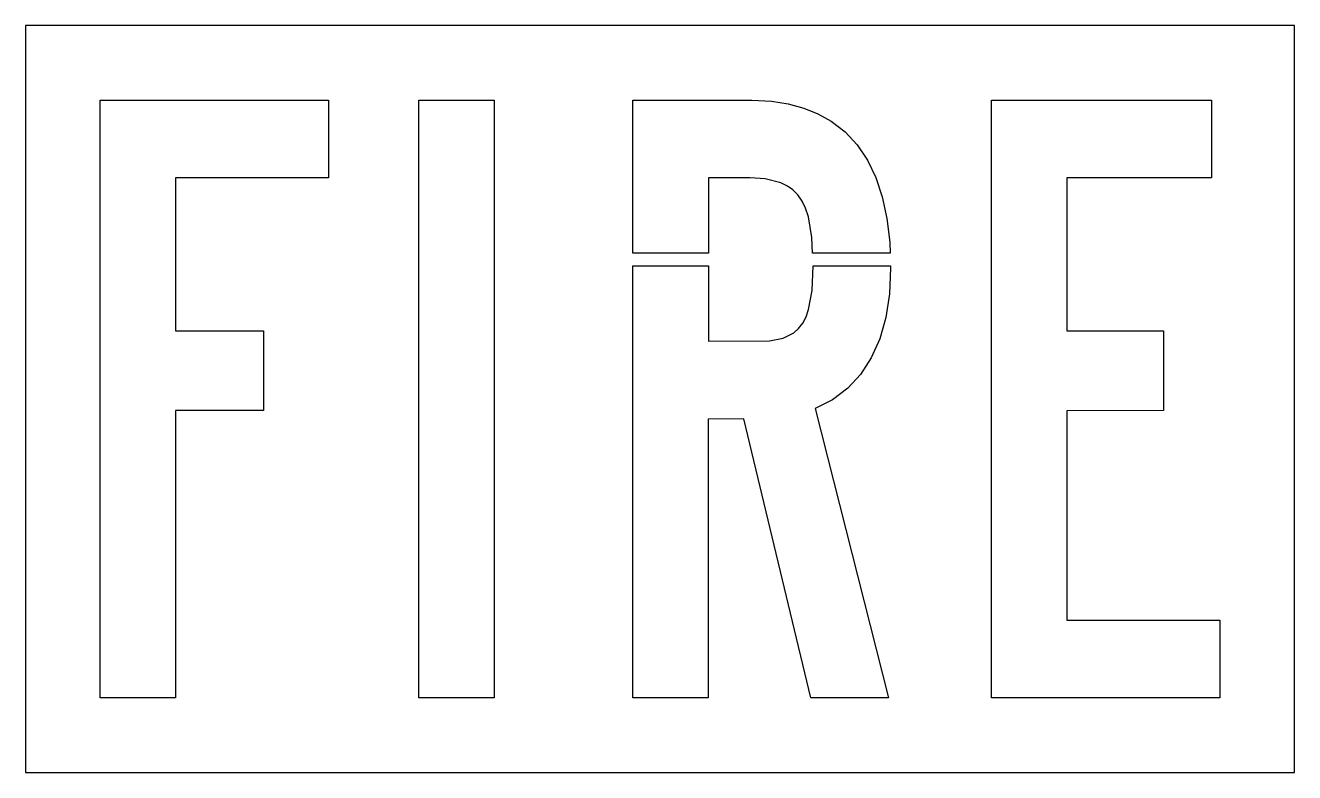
# Model space of a CAD drawing. Extents: x 0 to 51, y 0 to 30.
import ezdxf

# ---------------------------------------------------------------- set-up
doc = ezdxf.new("R2010")
doc.units = 0
doc.layers.add('CUT', color=7, linetype='Continuous')
doc.layers.add('OUTSIDE', color=1, linetype='Continuous')

msp = doc.modelspace()

# ---------------------------------------------------------------- linework, layer by layer
at = {"layer": 'CUT'}
for points in [[(9.5686, 14.5411), (6.0305, 14.5318), (6.0305, 3.0026), (3, 3.0005), (3, 26.9954), (12.1788, 27), (12.1793, 23.8841), (6.0305, 23.8831), (6.0305, 17.7413), (9.5659, 17.7377)], [(18.8408, 26.9966), (18.8408, 3), (15.8103, 3.0034), (15.8103, 27)], [(31.2131, 22.9452), (31.0406, 23.1938), (30.8387, 23.3959), (30.6191, 23.5502), (30.3614, 23.6753), (29.7306, 23.8354), (29.1186, 23.8824), (27.4439, 23.8841), (27.444, 20.8508), (24.4103, 20.8508), (24.4103, 26.9954), (29.1856, 26.9998), (29.9776, 26.9568), (30.6479, 26.8524), (31.2762, 26.6832), (31.847, 26.4538), (32.374, 26.1586), (32.9354, 25.7237), (33.4185, 25.2048), (33.8325, 24.5921), (34.1685, 23.8975), (34.4306, 23.1161), (34.6182, 22.2478), (34.731, 21.293), (34.7469, 20.8508), (31.6316, 20.8508), (31.605, 21.4814), (31.4625, 22.32), (31.3511, 22.6591)], [(47.6633, 26.9969), (47.6597, 23.8841), (41.8512, 23.8819), (41.8512, 17.7398), (45.726, 17.7355), (45.7255, 14.5363), (41.8512, 14.5315), (41.8512, 6.1181), (47.9993, 6.1159), (48, 3), (38.8207, 3.0048), (38.8222, 27)], [(33.0417, 15.4284), (32.4311, 14.971), (31.7361, 14.6222), (34.6802, 3), (31.5662, 3.0031), (28.8678, 14.1996), (27.4408, 14.1926), (27.4408, 3.0031), (24.4103, 3), (24.4103, 20.3488), (27.444, 20.3488), (27.4442, 17.3155), (29.8982, 17.3354), (30.4473, 17.4454), (30.8738, 17.659), (31.0694, 17.8315), (31.233, 18.0439), (31.3667, 18.2978), (31.4723, 18.5957), (31.6091, 19.3522), (31.6519, 20.3488), (34.7648, 20.3488), (34.7682, 20.2534), (34.7181, 19.2175), (34.5707, 18.27), (34.3286, 17.4154), (33.9902, 16.6505), (33.5603, 15.9876)]]:
    msp.add_lwpolyline(points, close=True, dxfattribs=at)
at = {"layer": 'OUTSIDE'}
msp.add_lwpolyline([(0, 0), (51, 0), (51, 30), (0, 30)], close=True, dxfattribs=at)

doc.saveas('drawing.dxf')
